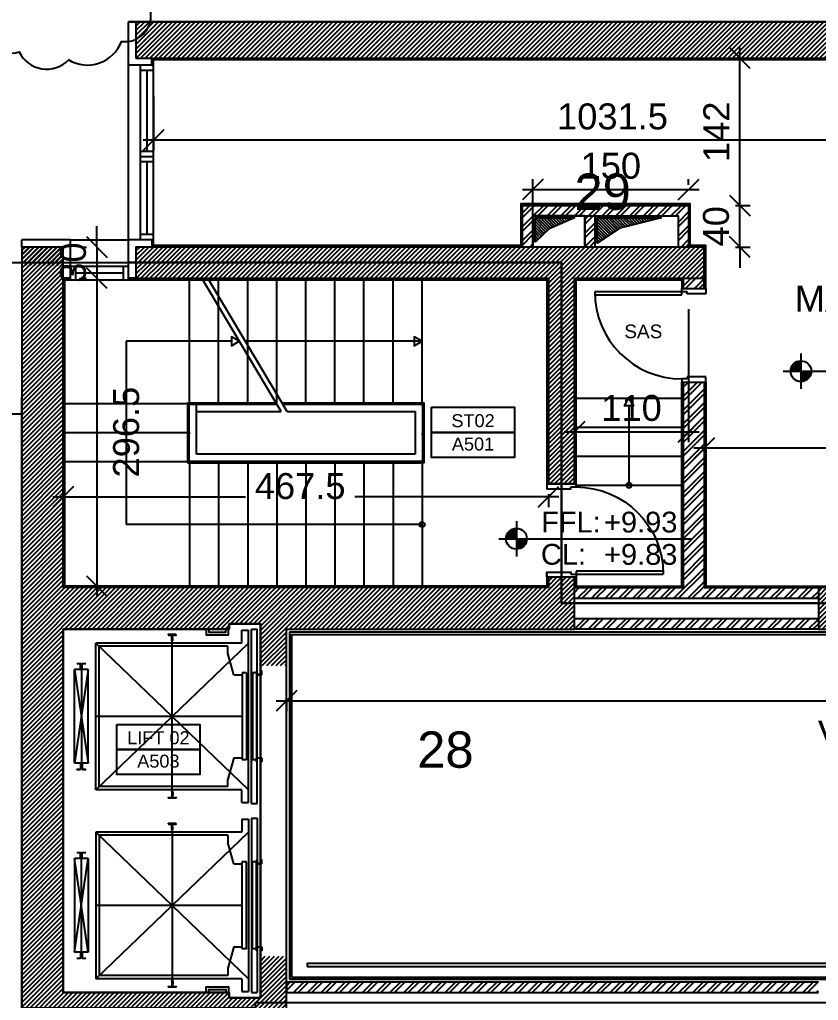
# Model space of a CAD drawing. Header units: inches. Extents: x -0.1 to 45.6, y -3.9 to 61.5.
# Drawn here: x 27.35 to 35.04, y 13.03 to 22.48 of the extents above; entities that cross this region are included whole.
import ezdxf
from ezdxf.enums import TextEntityAlignment as Align

# ---------------------------------------------------------------- set-up
doc = ezdxf.new("R2010")
doc.units = ezdxf.units.IN
doc.header["$MEASUREMENT"] = 0
doc.header["$PDMODE"] = 35
doc.header["$PDSIZE"] = 0.3
doc.linetypes.add('S-1ST$0$HIDDEN2', pattern=[0.1875, 0.125, -0.0625])
doc.layers.get('0').update_dxf_attribs({"linetype": 'CONTINUOUS'})
doc.layers.get('DEFPOINTS').update_dxf_attribs({"linetype": 'CONTINUOUS'})
for name, color, linetype in [('A-ALU', 9, 'CONTINUOUS'), ('A-ANNO-EVTRTAG', 7, 'CONTINUOUS'), ('A-ANNO-IDTAG', 7, 'CONTINUOUS'), ('A-ANNO-LEVL', 3, 'CONTINUOUS'), ('A-ANNO-STR-TAG', 7, 'CONTINUOUS'), ('A-AREAS', 6, 'CONTINUOUS'), ('A-AREAS-TXT', 6, 'CONTINUOUS'), ('A-asc', 15, 'CONTINUOUS'), ('a-dim', 3, 'CONTINUOUS'), ('A-FLOR-HRAL', 15, 'CONTINUOUS'), ('A-FLOR-STRS', 40, 'CONTINUOUS'), ('A-FLOR-STRS-ARO', 1, 'CONTINUOUS'), ('A-HATCH-CONC', 8, 'CONTINUOUS'), ('A-HATCH-WALL', 8, 'CONTINUOUS'), ('A-NOMENCLATURE', 3, 'CONTINUOUS'), ('A-PLASTER', 8, 'CONTINUOUS'), ('A-PORTE', 1, 'CONTINUOUS'), ('A-PROJECTION', 9, 'CONTINUOUS'), ('a-revetement', 1, 'CONTINUOUS'), ('A-sect-marble', 1, 'CONTINUOUS'), ('a-shaft', 251, 'CONTINUOUS'), ('A-WALL', 4, 'CONTINUOUS'), ('S-1ST$0$a-joint', 15, 'S-1ST$0$HIDDEN2'), ('S-1ST$0$A-SHAFT 1ST', 8, 'CONTINUOUS'), ('S-1ST$0$A-STR 1ST', 2, 'CONTINUOUS')]:
    doc.layers.add(name, color=color, linetype=linetype)
doc.styles.add('A100-STEXT', font='ARIAL.TTF', dxfattribs={"height": 0.25})
doc.styles.add('BLOCK', font='ARIAL.TTF', dxfattribs={"width": 0.8, "height": 0.25})
doc.dimstyles.new('A100-DIM', dxfattribs={"dimtxt": 0.25, "dimasz": 0.2, "dimexe": 0.1, "dimexo": 0.3, "dimgap": 0.1, "dimtad": 1, "dimlfac": 100, "dimrnd": 0.5, "dimdsep": 46, "dimtxsty": 'A100-STEXT', "dimblk1": 'OBLIQUE', "dimblk2": 'OBLIQUE', "dimsah": 1, "dimcen": -0.05, "dimdle": 0.1, "dimclrd": 15, "dimclre": 15, "dimclrt": 256, "dimadec": 0, "dimazin": 0, "dimtfac": 0.28, "dimtix": 1, "dimtmove": 2, "dimatfit": 3, "dimldrblk": 'OBLIQUE', "dimfxl": 0, "dimtolj": 1, "dimarcsym": 0})
pattern_1 = [(45, (-9e-11, -0.043868), (-0.022097087, 0.022097087), [])]
pattern_2 = [(315, (-9e-11, -0.043868), (0.014142136, 0.014142136), [])]
pattern_3 = [(45, (-2e-10, -0.04382), (-0.06629126, 0.06629126), []), (45, (0.04419, -0.04382), (-0.06629126, 0.06629126), [])]

# ---------------------------------------------------------------- blocks, each defined once
blk = doc.blocks.new('LVTAG_P')
for p, q in [((0, 0.00213), (0, -0.00213)), ((-0.00213, 0), (0.02113, 0))]:
    blk.add_line(p, q)
at = {"const_width": 0.00125}
for points in [[(0, 0.00062, 0.414214), (-0.00062, 0, 1)], [(0, -0.00062, 0.414214), (0.00062, 0, 1)]]:
    blk.add_lwpolyline(points, format="xyb", dxfattribs=at)
blk.add_circle((0, 0), 0.00125)
at = {"style": 'BLOCK'}
for s, p in [('FFL:', (0.00297, 0.00076)), ('CL:', (0.00294, -0.00312))]:
    blk.add_text(s, height=0.0025, dxfattribs=at).set_placement(p)
for p in [(0.01054, 0.00076), (0.01054, -0.00313)]:
    blk.add_attdef('+00.00', p, '', height=0.0025, dxfattribs=at)
blk = doc.blocks.new('Rail3kg')
for p, q in [((3, 0), (-3, 0)), ((-43.5, -58), (-11, -58)), ((-43.5, -60), (-43.5, -58)), ((-43.5, -60), (-11, -60)), ((-8, -5), (-8, -55)), ((-6, -5), (-6, -55)), ((-3, -2), (3, -2)), ((6, -5), (6, -55)), ((8, -5), (8, -55)), ((11, -58), (43.5, -58)), ((11, -60), (43.5, -60)), ((43.5, -60), (43.5, -58))]:
    blk.add_line(p, q)
for centre, radius, start, end in [((-3, -5), 5, 90, 180), ((3, -5), 5, 0, 90), ((-11, -55), 5, 270, 360), ((-11, -55), 3, 270, 0), ((-3, -5), 3, 90, 180), ((3, -5), 3, 0, 90), ((11, -55), 5, 180, 270), ((11, -55), 3, 180, 270)]:
    blk.add_arc(centre, radius, start, end)
blk = doc.blocks.new('T75-3')
for p, q in [((1, 5), (0, 4)), ((0, -4), (0, 4)), ((1, 5), (30, 5)), ((30, 4.5), (30, 5)), ((31.5, 3), (51.2, 3)), ((56.9, 35.1), (55.2, 6.8)), ((59.4, 37.5), (62, 37.5)), ((62, -37.5), (62, 37.5)), ((0, -4), (1, -5)), ((1, -5), (30, -5)), ((30, -5), (30, -4.5)), ((31.5, -3), (51.2, -3)), ((55.2, -6.8), (56.9, -35.1)), ((59.4, -37.5), (62, -37.5))]:
    blk.add_line(p, q)
for centre, radius, start, end in [((31.5, 4.5), 1.5, 180, 270), ((51.2, 7), 4, 270, 356.68222), ((59.4, 35), 2.5, 90, 176.68222), ((31.5, -4.5), 1.5, 90, 180), ((51.2, -7), 4, 3.31778, 90), ((59.4, -35), 2.5, 183.31778, 270)]:
    blk.add_arc(centre, radius, start, end)
blk = doc.blocks.new('ascenseurs')
at = {"layer": 'A-asc'}
for p, q in [((1.6, 0.03), (1.6, 0.03)), ((1.815, 0), (1.87, 0)), ((1.815, -1.68), (1.815, 0)), ((1.87, -1.68), (1.87, 0)), ((1.72, -0.01), (1.785, -0.01)), ((1.72, -0.134), (1.72, -0.01)), ((1.785, -1.67), (1.785, -0.01)), ((1.72, -0.134), (0.315, -0.134)), ((0.315, -1.546), (1.785, -0.134)), ((0.315, -0.134), (1.785, -1.546)), ((0.315, -1.546), (0.315, -0.134)), ((1.585, -0.165), (0.345, -0.165)), ((0.345, -1.515), (0.345, -0.165)), ((1.05, -1.565), (1.05, -0.115)), ((1.585, -0.235), (1.585, -0.165)), ((1.645, -0.44), (1.585, -0.235)), ((0.24, -0.39), (0.11, -0.39)), ((0.11, -1.29), (0.11, -0.39)), ((0.24, -0.39), (0.11, -1.29)), ((0.11, -0.39), (0.24, -1.29)), ((0.175, -0.39), (0.175, -1.29)), ((0.24, -1.29), (0.24, -0.39)), ((1.645, -0.44), (1.725, -0.44)), ((1.765, -0.42), (1.725, -0.42)), ((1.725, -0.42), (1.725, -1.26)), ((1.765, -0.42), (1.765, -1.26)), ((1.8625, -0.42), (1.8225, -0.42)), ((1.8225, -0.42), (1.8225, -1.26)), ((1.8625, -0.42), (1.8625, -1.26)), ((1.725, -0.84), (0.315, -0.84)), ((0.24, -1.29), (0.11, -1.29)), ((1.645, -1.24), (1.585, -1.445)), ((1.645, -1.24), (1.725, -1.24)), ((1.765, -1.26), (1.725, -1.26)), ((1.8625, -1.26), (1.8225, -1.26)), ((1.585, -1.515), (1.585, -1.445)), ((1.72, -1.546), (0.315, -1.546)), ((1.585, -1.515), (0.345, -1.515)), ((1.72, -1.67), (1.72, -1.546)), ((1.72, -1.67), (1.785, -1.67)), ((1.815, -1.68), (1.87, -1.68)), ((1.72, -1.83), (1.72, -1.954)), ((1.72, -1.83), (1.785, -1.83)), ((1.785, -1.83), (1.785, -3.49)), ((1.815, -1.82), (1.87, -1.82)), ((1.815, -1.82), (1.815, -3.5)), ((1.87, -1.82), (1.87, -3.5)), ((1.72, -1.954), (0.315, -1.954)), ((0.315, -1.954), (1.785, -3.366)), ((0.315, -3.366), (1.785, -1.954)), ((0.315, -1.954), (0.315, -3.366)), ((1.05, -1.935), (1.05, -3.385)), ((1.585, -1.985), (0.345, -1.985)), ((0.345, -1.985), (0.345, -3.335)), ((1.585, -1.985), (1.585, -2.055)), ((1.645, -2.26), (1.585, -2.055)), ((0.24, -2.21), (0.11, -2.21)), ((0.11, -2.21), (0.11, -3.11)), ((0.24, -3.11), (0.11, -2.21)), ((0.11, -3.11), (0.24, -2.21)), ((0.175, -3.11), (0.175, -2.21)), ((0.24, -2.21), (0.24, -3.11)), ((1.645, -2.26), (1.725, -2.26)), ((1.765, -2.24), (1.725, -2.24)), ((1.725, -3.08), (1.725, -2.24)), ((1.765, -3.08), (1.765, -2.24)), ((1.8625, -2.24), (1.8225, -2.24)), ((1.8225, -3.08), (1.8225, -2.24)), ((1.8625, -3.08), (1.8625, -2.24)), ((1.725, -2.66), (0.315, -2.66)), ((0.24, -3.11), (0.11, -3.11)), ((1.645, -3.06), (1.585, -3.265)), ((1.645, -3.06), (1.725, -3.06)), ((1.765, -3.08), (1.725, -3.08)), ((1.8625, -3.08), (1.8225, -3.08)), ((1.585, -3.265), (1.585, -3.335)), ((1.72, -3.366), (0.315, -3.366)), ((1.585, -3.335), (0.345, -3.335)), ((1.72, -3.366), (1.72, -3.49)), ((1.72, -3.49), (1.785, -3.49)), ((1.815, -3.5), (1.87, -3.5))]:
    blk.add_line(p, q, dxfattribs=at)
for points in [[(1.3779, 0), (1.3778, -0.0549), (1.5918, -0.0549), (1.5919, 0)], [(1.4024, 0), (1.4023, -0.0304), (1.5673, -0.0304), (1.5674, 0)], [(1.3779, -3.5), (1.3778, -3.4451), (1.5918, -3.4451), (1.5919, -3.5)], [(1.4024, -3.5), (1.4023, -3.4696), (1.5673, -3.4696), (1.5674, -3.5)]]:
    blk.add_lwpolyline(points, dxfattribs=at)
for points in [[(1.8625, -0.434, 0.414214), (1.8685, -0.44), (1.9065, -0.44, 0.414214), (1.9125, -0.434), (1.9125, -0.405), (1.9095, -0.405), (1.9095, -0.434, -0.414214), (1.9065, -0.437), (1.8685, -0.437, -0.414214), (1.8655, -0.434), (1.8655, -0.405), (1.8625, -0.405)], [(1.8655, -1.246), (1.8655, -1.275), (1.8625, -1.275), (1.8625, -1.246, -0.414214), (1.8685, -1.24), (1.9065, -1.24, -0.414214), (1.9125, -1.246), (1.9125, -1.275), (1.9095, -1.275), (1.9095, -1.246, 0.414214), (1.9065, -1.243), (1.8685, -1.243, 0.414214)], [(1.8655, -2.254), (1.8655, -2.225), (1.8625, -2.225), (1.8625, -2.254, 0.414214), (1.8685, -2.26), (1.9065, -2.26, 0.414214), (1.9125, -2.254), (1.9125, -2.225), (1.9095, -2.225), (1.9095, -2.254, -0.414214), (1.9065, -2.257), (1.8685, -2.257, -0.414214)], [(1.8625, -3.066, -0.414214), (1.8685, -3.06), (1.9065, -3.06, -0.414214), (1.9125, -3.066), (1.9125, -3.095), (1.9095, -3.095), (1.9095, -3.066, 0.414214), (1.9065, -3.063), (1.8685, -3.063, 0.414214), (1.8655, -3.066), (1.8655, -3.095), (1.8625, -3.095)]]:
    blk.add_lwpolyline(points, format="xyb", close=True, dxfattribs=at)
at = {"layer": 'A-asc', "yscale": 0.0009999999999994458, "zscale": 0.001}
for name, p, xscale, rotation in [('T75-3', (1.05, -0.115), 0.0009999999999994458, 90), ('Rail3kg', (0.175, -0.39), -0.0009999999999976694, 180), ('T75-3', (1.05, -1.565), -0.0009999999999994458, 90), ('T75-3', (1.05, -1.935), 0.0009999999999994458, 90), ('Rail3kg', (0.175, -2.21), -0.0009999999999976694, 180), ('T75-3', (1.05, -3.385), -0.0009999999999994458, 90)]:
    blk.add_blockref(name, p, dxfattribs=dict(at, xscale=xscale, rotation=rotation))
at = {"layer": 'A-asc', "xscale": 0.0009999999999976694, "yscale": 0.0009999999999994458, "zscale": 0.001}
for p in [(0.175, -1.29), (0.175, -3.11)]:
    blk.add_blockref('Rail3kg', p, dxfattribs=at)
blk = doc.blocks.new('P90E23D')
at = {"layer": 'A-PORTE'}
for p, q in [((-0.23, -0.03), (-0.23, 0)), ((-0.23, 0), (0, 0)), ((0, 0), (0, -0.05)), ((-0.23, -0.03), (-1.07, -0.03)), ((-1.07, -0.06), (-0.23, -0.06)), ((-0.23, -0.06), (-0.23, -0.02)), ((-0.18, -0.03), (-0.23, -0.03)), ((-0.18, -0.05), (-0.18, -0.03)), ((0, -0.05), (-0.18, -0.05)), ((0, -0.85), (-0.18, -0.85)), ((-0.18, -0.85), (-0.18, -0.87)), ((0, -0.9), (0, -0.85)), ((-0.23, -0.87), (-0.23, -0.9)), ((-0.18, -0.87), (-0.23, -0.87)), ((-0.23, -0.9), (0, -0.9))]:
    blk.add_line(p, q, dxfattribs=at)
blk.add_arc((-0.23, -0.03), 0.84, 180, 270, dxfattribs=at)
blk = doc.blocks.new('EVTRTAG')
at = {"color": 7}
for points in [[(-0.008, 0.00482), (0.008, 0.00482), (0.008, 0), (-0.008, 0)], [(-0.008, 0), (0.008, 0), (0.008, -0.00482), (-0.008, -0.00482)]]:
    blk.add_lwpolyline(points, close=True, dxfattribs=at)
at = {"color": 7, "style": 'BLOCK'}
blk.add_attdef('EVTR', text='', height=0.0025, dxfattribs=at).set_placement((0, 0.00225), align=Align.MIDDLE)
blk.add_attdef('DWG', text='', height=0.0025, rotation=360, dxfattribs=at).set_placement((0, -0.00225), align=Align.MIDDLE)
blk = doc.blocks.new('ST_TAG')
at = {"color": 7}
for points in [[(-0.008, 0.00482), (0.008, 0.00482), (0.008, 0), (-0.008, 0)], [(-0.008, 0), (0.008, 0), (0.008, -0.00482), (-0.008, -0.00482)]]:
    blk.add_lwpolyline(points, close=True, dxfattribs=at)
at = {"color": 7, "style": 'BLOCK'}
blk.add_attdef('ST', text='', height=0.0025, dxfattribs=at).set_placement((0, 0.00225), align=Align.MIDDLE)
blk.add_attdef('DWG', text='', height=0.0025, rotation=360, dxfattribs=at).set_placement((0, -0.00225), align=Align.MIDDLE)
blk = doc.blocks.new('P090E28D')
at = {"layer": 'A-PORTE'}
for p, q in [((-0.98, 0.06), (-0.14, 0.06)), ((-0.14, 0.03), (-0.98, 0.03)), ((-0.14, 0.06), (-0.14, 0.03))]:
    blk.add_line(p, q, dxfattribs=at)
for points in [[(-0.09, 0.87), (-0.14, 0.87), (-0.14, 0.9), (0.14, 0.9), (0.14, 0.85), (-0.09, 0.85)], [(-0.09, 0.03), (-0.14, 0.03), (-0.14, 0), (0.14, 0), (0.14, 0.05), (-0.09, 0.05)]]:
    blk.add_lwpolyline(points, close=True, dxfattribs=at)
blk.add_arc((-0.14, 0.03), 0.84, 90, 180, dxfattribs=at)
blk = doc.blocks.new('_OBLIQUE')
at = {"color": 0, "linetype": 'ByBlock'}
blk.add_line((-0.5, -0.5), (0.5, 0.5), dxfattribs=at)
blk = doc.blocks.new('*D115')
at = {"layer": 'a-dim', "color": 15, "lineweight": -2}
for p, q in [((32.6934, 19.6861), (32.6934, 18.4074)), ((33.7934, 19.6861), (33.7934, 18.4074)), ((32.5934, 18.5074), (33.8934, 18.5074))]:
    blk.add_line(p, q, dxfattribs=at)
at = {"layer": 'DEFPOINTS', "color": 0}
for p in [(32.6934, 19.9861), (33.7934, 19.9861), (33.7934, 18.5074)]:
    blk.add_point(p, dxfattribs=at)
at = {"layer": 'a-dim', "color": 15, "lineweight": -2, "xscale": 0.2, "yscale": 0.2, "zscale": 0.2, "rotation": 180}
blk.add_blockref('_OBLIQUE', (32.6934, 18.5074), dxfattribs=at)
at = {"layer": 'a-dim', "color": 15, "lineweight": -2, "xscale": 0.2, "yscale": 0.2, "zscale": 0.2}
blk.add_blockref('_OBLIQUE', (33.7934, 18.5074), dxfattribs=at)
at = {"layer": 'a-dim', "insert": (33.2434, 18.735), "char_height": 0.25, "attachment_point": 5, "style": 'A100-STEXT'}
blk.add_mtext('\\A1;110', dxfattribs=at)
blk = doc.blocks.new('*D116')
at = {"layer": 'a-dim', "color": 15, "lineweight": -2}
for p, q in [((34.2858, 20.6861), (34.2858, 20.8861)), ((34.2434, 20.6861), (34.3858, 20.6861)), ((34.2858, 20.2861), (34.2858, 20.6861)), ((34.2434, 20.2861), (34.3858, 20.2861)), ((34.2858, 20.2861), (34.2858, 20.0861))]:
    blk.add_line(p, q, dxfattribs=at)
at = {"layer": 'DEFPOINTS', "color": 0}
for p in [(33.9434, 20.6861), (34.2858, 20.6861), (33.9434, 20.2861)]:
    blk.add_point(p, dxfattribs=at)
at = {"layer": 'a-dim', "color": 15, "lineweight": -2, "xscale": 0.2, "yscale": 0.2, "zscale": 0.2}
for p, rotation in [((34.2858, 20.6861), 270), ((34.2858, 20.2861), 90)]:
    blk.add_blockref('_OBLIQUE', p, dxfattribs=dict(at, rotation=rotation))
at = {"layer": 'a-dim', "insert": (34.0582, 20.4861), "char_height": 0.25, "attachment_point": 5, "rotation": 90, "style": 'A100-STEXT'}
blk.add_mtext('\\A1;40', dxfattribs=at)
blk = doc.blocks.new('*D117')
at = {"layer": 'a-dim', "color": 15, "lineweight": -2}
for p, q in [((34.2858, 20.5861), (34.2858, 22.2061)), ((34.2434, 22.1061), (34.3858, 22.1061)), ((34.2434, 20.6861), (34.3858, 20.6861))]:
    blk.add_line(p, q, dxfattribs=at)
at = {"layer": 'DEFPOINTS', "color": 0}
for p in [(33.9434, 22.1061), (34.2858, 22.1061), (33.9434, 20.6861)]:
    blk.add_point(p, dxfattribs=at)
at = {"layer": 'a-dim', "color": 15, "lineweight": -2, "xscale": 0.2, "yscale": 0.2, "zscale": 0.2}
for p, rotation in [((34.2858, 22.1061), 90), ((34.2858, 20.6861), 270)]:
    blk.add_blockref('_OBLIQUE', p, dxfattribs=dict(at, rotation=rotation))
at = {"layer": 'a-dim', "insert": (34.0603, 21.3961), "char_height": 0.25, "attachment_point": 5, "rotation": 90, "style": 'A100-STEXT'}
blk.add_mtext('\\A1;142', dxfattribs=at)
blk = doc.blocks.new('*D118')
at = {"layer": 'a-dim', "color": 15, "lineweight": -2}
for p, q in [((32.2934, 20.5861), (32.2934, 20.9398)), ((33.7934, 20.8861), (33.7934, 20.9398)), ((32.1934, 20.8398), (33.8934, 20.8398))]:
    blk.add_line(p, q, dxfattribs=at)
at = {"layer": 'DEFPOINTS', "color": 0}
for p in [(33.7934, 20.8398), (33.7934, 20.5861), (32.2934, 20.2861)]:
    blk.add_point(p, dxfattribs=at)
at = {"layer": 'a-dim', "color": 15, "lineweight": -2, "xscale": 0.2, "yscale": 0.2, "zscale": 0.2, "rotation": 180}
blk.add_blockref('_OBLIQUE', (32.2934, 20.8398), dxfattribs=at)
at = {"layer": 'a-dim', "color": 15, "lineweight": -2, "xscale": 0.2, "yscale": 0.2, "zscale": 0.2}
blk.add_blockref('_OBLIQUE', (33.7934, 20.8398), dxfattribs=at)
at = {"layer": 'a-dim', "insert": (33.0434, 21.0675), "char_height": 0.25, "attachment_point": 5, "style": 'A100-STEXT'}
blk.add_mtext('\\A1;150', dxfattribs=at)
blk = doc.blocks.new('*D119')
at = {"layer": 'a-dim', "color": 15, "lineweight": -2}
for p, q in [((28.6384, 21.7361), (28.6384, 21.2146)), ((38.9534, 21.484), (38.9534, 21.4146)), ((39.0534, 21.3146), (28.5384, 21.3146))]:
    blk.add_line(p, q, dxfattribs=at)
at = {"layer": 'DEFPOINTS', "color": 0}
for p in [(28.6384, 22.0361), (28.6384, 21.3146), (38.9534, 21.184)]:
    blk.add_point(p, dxfattribs=at)
at = {"layer": 'a-dim', "color": 15, "lineweight": -2, "xscale": 0.2, "yscale": 0.2, "zscale": 0.2, "rotation": 180}
blk.add_blockref('_OBLIQUE', (28.6384, 21.3146), dxfattribs=at)
at = {"layer": 'a-dim', "color": 15, "lineweight": -2, "xscale": 0.2, "yscale": 0.2, "zscale": 0.2}
blk.add_blockref('_OBLIQUE', (38.9534, 21.3146), dxfattribs=at)
at = {"layer": 'a-dim', "insert": (33.0599, 21.5423), "char_height": 0.25, "attachment_point": 5, "style": 'A100-STEXT'}
blk.add_mtext('\\A1;1031.5', dxfattribs=at)
blk = doc.blocks.new('*D151')
at = {"layer": 'a-dim', "color": 15, "lineweight": -2}
for p, q in [((41.5384, 16.0031), (41.5384, 15.8166)), ((29.8184, 15.9166), (41.6384, 15.9166)), ((29.9184, 15.9031), (29.9184, 15.8166))]:
    blk.add_line(p, q, dxfattribs=at)
at = {"layer": 'DEFPOINTS', "color": 0}
for p in [(41.5384, 16.3031), (29.9184, 16.2031), (41.5384, 15.9166)]:
    blk.add_point(p, dxfattribs=at)
at = {"layer": 'a-dim', "color": 15, "lineweight": -2, "xscale": 0.2, "yscale": 0.2, "zscale": 0.2, "rotation": 180}
blk.add_blockref('_OBLIQUE', (29.9184, 15.9166), dxfattribs=at)
at = {"layer": 'a-dim', "color": 15, "lineweight": -2, "xscale": 0.2, "yscale": 0.2, "zscale": 0.2}
blk.add_blockref('_OBLIQUE', (41.5384, 15.9166), dxfattribs=at)
at = {"layer": 'a-dim', "insert": (35.7284, 16.1443), "char_height": 0.25, "attachment_point": 5, "style": 'A100-STEXT'}
blk.add_mtext('\\A1;1162', dxfattribs=at)
blk = doc.blocks.new('*D231')
at = {"layer": 'a-dim', "color": 15, "lineweight": -2}
for p, q in [((27.6684, 17.8813), (29.5233, 17.8813)), ((27.7684, 17.9063), (27.7684, 17.7813)), ((32.5434, 17.8813), (30.5789, 17.8813)), ((32.4434, 17.9063), (32.4434, 17.7813))]:
    blk.add_line(p, q, dxfattribs=at)
at = {"layer": 'DEFPOINTS', "color": 0}
for p in [(27.7684, 18.2063), (32.4434, 18.2063), (27.7684, 17.8813)]:
    blk.add_point(p, dxfattribs=at)
at = {"layer": 'a-dim', "color": 15, "lineweight": -2, "xscale": 0.2, "yscale": 0.2, "zscale": 0.2, "rotation": 180}
blk.add_blockref('_OBLIQUE', (27.7684, 17.8813), dxfattribs=at)
at = {"layer": 'a-dim', "color": 15, "lineweight": -2, "xscale": 0.2, "yscale": 0.2, "zscale": 0.2}
blk.add_blockref('_OBLIQUE', (32.4434, 17.8813), dxfattribs=at)
at = {"layer": 'a-dim', "insert": (30.0511, 17.9824), "char_height": 0.25, "attachment_point": 5, "style": 'A100-STEXT'}
blk.add_mtext('\\A1;467.5', dxfattribs=at)
blk = doc.blocks.new('*D232')
at = {"layer": 'a-dim', "color": 15, "lineweight": -2}
for p, q in [((28.0914, 20.0863), (28.0914, 16.9211)), ((27.9525, 19.9863), (27.9914, 19.9863)), ((27.9525, 17.0211), (27.9914, 17.0211))]:
    blk.add_line(p, q, dxfattribs=at)
at = {"layer": 'DEFPOINTS', "color": 0}
for p in [(28.2525, 19.9863), (28.0914, 17.0211), (28.2525, 17.0211)]:
    blk.add_point(p, dxfattribs=at)
at = {"layer": 'a-dim', "color": 15, "lineweight": -2, "xscale": 0.2, "yscale": 0.2, "zscale": 0.2}
for p, rotation in [((28.0914, 19.9863), 90), ((28.0914, 17.0211), 270)]:
    blk.add_blockref('_OBLIQUE', p, dxfattribs=dict(at, rotation=rotation))
at = {"layer": 'a-dim', "insert": (28.3759, 18.5037), "char_height": 0.25, "attachment_point": 5, "rotation": 90, "style": 'A100-STEXT'}
blk.add_mtext('\\A1;296.5', dxfattribs=at)
blk = doc.blocks.new('*D233')
at = {"layer": 'a-dim', "color": 15, "lineweight": -2}
for p, q in [((28.0914, 20.2863), (28.0914, 20.4863)), ((27.9525, 20.2863), (27.9914, 20.2863)), ((28.0914, 20.2863), (28.0914, 19.9863)), ((27.9525, 19.9863), (27.9914, 19.9863)), ((28.0914, 19.9863), (28.0914, 19.7863))]:
    blk.add_line(p, q, dxfattribs=at)
at = {"layer": 'DEFPOINTS', "color": 0}
for p in [(28.2525, 20.2863), (28.0914, 19.9863), (28.2525, 19.9863)]:
    blk.add_point(p, dxfattribs=at)
at = {"layer": 'a-dim', "color": 15, "lineweight": -2, "xscale": 0.2, "yscale": 0.2, "zscale": 0.2}
for p, rotation in [((28.0914, 20.2863), 270), ((28.0914, 19.9863), 90)]:
    blk.add_blockref('_OBLIQUE', p, dxfattribs=dict(at, rotation=rotation))
at = {"layer": 'a-dim', "insert": (27.8636, 20.1363), "char_height": 0.25, "attachment_point": 5, "rotation": 90, "style": 'A100-STEXT'}
blk.add_mtext('\\A1;30', dxfattribs=at)
blk = doc.blocks.new('A$C075360DF')
at = {"layer": 'A-sect-marble'}
for p, q in [((41.5234, 16.62), (29.9484, 16.62)), ((29.9484, 16.62), (29.9484, 13.28)), ((29.9684, 16.6), (41.5234, 16.6)), ((29.9684, 16.6), (29.9684, 13.3))]:
    blk.add_line(p, q, dxfattribs=at)
for points in [[(29.9484, 13.28), (41.5084, 13.28), (41.5084, 14.23), (41.5384, 14.23)], [(29.9684, 13.3), (29.9684, 13.3), (29.9684, 13.3), (41.4884, 13.3), (41.4884, 14.25), (41.5384, 14.25)]]:
    blk.add_lwpolyline(points, dxfattribs=at)
blk.add_lwpolyline([(30.1184, 13.4), (41.3384, 13.4), (41.3384, 13.43), (30.1184, 13.43)], close=True, dxfattribs=at)
blk = doc.blocks.new('A$C49374AD8')
at = {"layer": 'A-ALU'}
for p, q in [((28.5084, 22.08), (28.5084, 20.4)), ((28.6384, 22.08), (28.5084, 22.08)), ((28.6384, 22.03), (28.5084, 22.03)), ((28.5734, 22.03), (28.5734, 21.25)), ((28.6384, 20.765), (28.6384, 22.08)), ((28.6384, 21.25), (28.5084, 21.25)), ((28.6384, 21.2), (28.5084, 21.2)), ((28.6384, 21.2), (28.5084, 21.2)), ((28.6384, 21.15), (28.5084, 21.15)), ((28.5734, 21.15), (28.5734, 20.45)), ((28.6384, 20.4), (28.6384, 20.765)), ((28.6384, 20.45), (28.5084, 20.45)), ((28.6384, 20.4), (28.5084, 20.4)), ((27.8384, 20.145), (28.3984, 20.145)), ((27.8384, 20.015), (27.8384, 20.145)), ((27.8884, 20.015), (27.8884, 20.145)), ((28.3484, 20.015), (28.3484, 20.145)), ((28.3984, 20.015), (28.3984, 20.145)), ((27.8884, 20.08), (28.3484, 20.08)), ((27.8384, 20.015), (28.3984, 20.015))]:
    blk.add_line(p, q, dxfattribs=at)
blk = doc.blocks.new('*D246')
at = {"layer": 'a-dim', "color": 15, "lineweight": -2}
for p, q in [((38.9534, 18.5172), (38.9534, 18.4478)), ((39.0534, 18.3478), (33.8434, 18.3478)), ((33.9434, 18.3311), (33.9434, 18.2478))]:
    blk.add_line(p, q, dxfattribs=at)
at = {"layer": 'DEFPOINTS', "color": 0}
for p in [(33.9434, 18.6311), (33.9434, 18.3478), (38.9534, 18.2172)]:
    blk.add_point(p, dxfattribs=at)
at = {"layer": 'a-dim', "color": 15, "lineweight": -2, "xscale": 0.2, "yscale": 0.2, "zscale": 0.2, "rotation": 180}
blk.add_blockref('_OBLIQUE', (33.9434, 18.3478), dxfattribs=at)
at = {"layer": 'a-dim', "color": 15, "lineweight": -2, "xscale": 0.2, "yscale": 0.2, "zscale": 0.2}
blk.add_blockref('_OBLIQUE', (38.9534, 18.3478), dxfattribs=at)
at = {"layer": 'a-dim', "insert": (36.4484, 18.5755), "char_height": 0.25, "attachment_point": 5, "style": 'A100-STEXT'}
blk.add_mtext('\\A1;501', dxfattribs=at)

msp = doc.modelspace()

# ---------------------------------------------------------------- hatches: boundary and pattern name
at = {"layer": 'A-HATCH-CONC'}
h = msp.add_hatch(dxfattribs=at)
h.set_pattern_fill('ANSI31', color=256, scale=0.25, style=0)
h.set_pattern_definition(pattern_1)
h.paths.add_polyline_path([(41.83837, 22.45613), (28.46837, 22.45613), (28.46837, 22.10613), (41.83837, 22.10613)])
h = msp.add_hatch(dxfattribs=at)
h.set_pattern_fill('ANSI31', color=256, scale=0.25, style=0)
h.set_pattern_definition(pattern_1)
h.paths.add_polyline_path([(27.76837, 20.28613), (27.43837, 20.28613), (27.36837, 20.28613), (27.36837, 20.11271), (27.76837, 20.11271)])
h = msp.add_hatch(dxfattribs=at)
h.set_pattern_fill('ANSI31', color=256, scale=0.25, style=0)
h.set_pattern_definition([(45, (1.978368, 18.556132), (-0.022097087, 0.022097087), [])])
h.paths.add_polyline_path([(32.69337, 17.10613), (32.44337, 17.10613), (32.44337, 17.00613), (27.76837, 17.00613), (27.76837, 20.28613), (27.43837, 20.28613), (27.36837, 20.28613), (27.36837, 10.39113), (27.76837, 10.39113), (27.76837, 12.80613), (29.91837, 12.80613), (29.91837, 13.45613), (29.66837, 13.45613), (29.66837, 13.05613), (29.36837, 13.05613), (29.36837, 13.10613), (27.76837, 13.10613), (27.76837, 16.60613), (29.36837, 16.60613), (29.36837, 16.65613), (29.66837, 16.65613), (29.66837, 16.25613), (29.91837, 16.25613), (29.91837, 16.60613), (32.69337, 16.60613)])
h = msp.add_hatch(dxfattribs=at)
h.set_pattern_fill('ANSI31', color=256, scale=0.25, style=0)
h.set_pattern_definition(pattern_1)
h.paths.add_polyline_path([(33.94337, 20.28613), (28.46837, 20.28613), (28.46837, 20.11271), (33.94337, 20.11271)])
h = msp.add_hatch(dxfattribs=at)
h.set_pattern_fill('ANSI31', color=256, scale=0.25, style=0)
h.set_pattern_definition(pattern_1)
h.paths.add_polyline_path([(32.69337, 19.98613), (33.94337, 19.98613), (33.94337, 20.11271), (28.46837, 20.11271), (28.46837, 19.98613), (32.44337, 19.98613), (32.44337, 18.00613), (32.69337, 18.00613)])
h = msp.add_hatch(dxfattribs=at)
h.set_pattern_fill('ANSI31', color=256, scale=0.25, style=0)
h.set_pattern_definition(pattern_1)
h.paths.add_polyline_path([(35.94337, 17.00613), (35.04337, 17.00613), (35.04337, 16.60613), (35.94337, 16.60613)])
at = {"layer": 'A-HATCH-WALL'}
h = msp.add_hatch(dxfattribs=at)
h.set_pattern_fill('ANSI32', color=256, scale=0.25, style=0)
h.set_pattern_definition(pattern_3)
h.paths.add_polyline_path([(33.79337, 20.68618), (32.19337, 20.68618), (32.19337, 20.28618), (32.29337, 20.28618), (32.29337, 20.58618), (32.79337, 20.58618), (32.79337, 20.28618), (32.89337, 20.28618), (32.89337, 20.58618), (33.69337, 20.58618), (33.69337, 20.28618), (33.79337, 20.28618)])
h = msp.add_hatch(dxfattribs=at)
h.set_pattern_fill('ANSI32', color=256, scale=0.25, style=0)
h.set_pattern_definition(pattern_3)
h.paths.add_polyline_path([(33.94337, 19.88618), (33.94337, 19.98618), (33.74337, 19.98618), (33.74337, 19.88618)])
h = msp.add_hatch(dxfattribs=at)
h.set_pattern_fill('ANSI32', color=256, scale=0.25, style=0)
h.set_pattern_definition(pattern_3)
h.paths.add_polyline_path([(35.04337, 16.90618), (35.04337, 17.00618), (33.94337, 17.00618), (33.94337, 18.55618), (33.74337, 18.55618), (33.74337, 17.00618), (32.69337, 17.00618), (32.69337, 16.90618)])
h.paths.add_polyline_path([(33.94337, 18.98618), (33.74337, 18.98618), (33.74337, 18.55618), (33.94337, 18.55618)])
h = msp.add_hatch(dxfattribs=at)
h.set_pattern_fill('ANSI32', color=256, scale=0.25, style=0)
h.set_pattern_definition(pattern_3)
h.paths.add_polyline_path([(35.04337, 16.70618), (32.69337, 16.70618), (32.69337, 16.60618), (35.04337, 16.60618)])
h = msp.add_hatch(dxfattribs=at)
h.set_pattern_fill('ANSI32', color=256, scale=0.25, style=0)
h.set_pattern_definition(pattern_3)
h.paths.add_polyline_path([(29.91837, 13.10618), (35.04337, 13.10618), (35.04337, 13.20618), (29.91837, 13.20618)])
at = {"layer": 'a-shaft'}
h = msp.add_hatch(dxfattribs=at)
h.set_pattern_fill('_USER', color=256, scale=0.02, angle=315, style=0, pattern_type=0)
h.set_pattern_definition(pattern_2)
h.paths.add_polyline_path([(32.69534, 20.56613), (32.31337, 20.56613), (32.31337, 20.33246), (32.45094, 20.46208)])
h = msp.add_hatch(dxfattribs=at)
h.set_pattern_fill('_USER', color=256, scale=0.02, angle=315, style=0, pattern_type=0)
h.set_pattern_definition(pattern_2)
h.paths.add_polyline_path([(33.52885, 20.56613), (32.91337, 20.56613), (32.91337, 20.32343), (33.13076, 20.46789)])

# ---------------------------------------------------------------- linework, layer by layer
at = {"layer": 'A-AREAS'}
for points in [[(28.39837, 22.45613), (41.90837, 22.45613), (41.90837, 22.08613), (39.31837, 22.08613), (39.31837, 18.62613), (41.90837, 18.62613), (41.90837, 16.95613), (41.85837, 16.95613), (41.85837, 16.85613), (32.56837, 16.85613), (32.56837, 20.13613), (32.56837, 20.13613), (32.56837, 20.13613), (28.39837, 20.13613)], [(32.29337, 20.58613), (33.69337, 20.58613), (33.69337, 20.28613), (32.29337, 20.28613)], [(26.85837, 20.13613), (32.56837, 20.13613), (32.56837, 20.13613), (32.56837, 20.13613), (32.56837, 16.85613), (41.85837, 16.85613), (41.85837, 14.10613), (41.85837, 13.85613), (41.90837, 13.85613), (41.90837, 13.00613), (32.59337, 13.00613), (32.59337, 13.00613), (29.61837, 13.00613), (29.61837, 12.95613), (27.36837, 12.95613), (27.36837, 18.67613), (26.85837, 18.67613)]]:
    msp.add_lwpolyline(points, close=True, dxfattribs=at)
at = {"layer": 'A-AREAS-TXT', "color": 30}
msp.add_lwpolyline([(28.76143, 23.1038, 0.5205671), (28.64676, 23.57342, 0.5205671), (28.32854, 23.93733, 0.5205671), (27.87842, 24.11361, 0.5205671), (27.3977, 24.0626, 0.5205671), (26.9946, 23.79576, 0.5205671), (26.75986, 23.37317, 0.6161097), (26.7463, 22.96495, 0.4559818), (26.95699, 22.45486, 0.5205671), (27.3445, 22.16585, 0.5205671), (27.8216, 22.08796, 0.4668284), (28.33011, 22.26685, 0.5809893), (28.5944, 22.61001, 0.5380033)], format="xyb", close=True, dxfattribs=at)
at = {"layer": 'A-FLOR-HRAL'}
for p, q in [((29.86847, 18.70128), (29.10263, 19.9863)), ((29.92605, 18.70128), (29.16022, 19.9863)), ((29.05337, 18.29128), (29.05337, 18.77128)), ((29.05337, 18.70128), (29.86847, 18.70128)), ((29.92605, 18.70128), (31.15837, 18.70128)), ((31.15837, 18.70128), (31.15837, 18.29128)), ((31.15837, 18.29128), (29.05337, 18.29128)), ((28.96837, 18.20628), (31.20837, 18.20628))]:
    msp.add_line(p, q, dxfattribs=at)
for points in [[(30.01539, 18.78628), (31.24337, 18.78628), (31.24337, 18.20628), (28.96837, 18.20628), (28.96837, 18.78628), (29.81781, 18.78628)], [(29.87539, 18.78628), (31.24337, 18.78628), (31.24337, 18.20628), (28.96837, 18.20628), (28.96837, 18.78628), (29.81781, 18.78628)], [(29.88433, 18.77128), (31.22837, 18.77128), (31.22837, 18.22128), (28.98337, 18.22128), (28.98337, 18.77128), (29.82675, 18.77128)], [(29.87539, 18.78628), (29.95781, 18.78628)]]:
    msp.add_lwpolyline(points, dxfattribs=at)
for points in [[(29.67587, 18.77128), (29.67587, 18.78628), (29.69587, 18.78628), (29.69587, 18.77128)], [(30.51587, 18.77128), (30.51587, 18.78628), (30.53587, 18.78628), (30.53587, 18.77128)], [(28.96837, 18.50628), (28.98337, 18.50628), (28.98337, 18.48628), (28.96837, 18.48628)], [(31.22837, 18.49628), (31.24337, 18.49628), (31.24337, 18.47628), (31.22837, 18.47628)], [(29.67587, 18.20628), (29.67587, 18.22128), (29.69587, 18.22128), (29.69587, 18.20628)], [(30.51587, 18.20628), (30.51587, 18.22128), (30.53587, 18.22128), (30.53587, 18.20628)]]:
    msp.add_lwpolyline(points, close=True, dxfattribs=at)
at = {"layer": 'A-FLOR-STRS'}
for p, q in [((28.98587, 18.78628), (28.98587, 19.97128)), ((29.26587, 18.78628), (29.26587, 19.97128)), ((29.54587, 18.78628), (29.54587, 19.97128)), ((29.82587, 18.78628), (29.82587, 19.97128)), ((30.10587, 18.78628), (30.10587, 19.97128)), ((30.38587, 18.78628), (30.38587, 19.97128)), ((30.66587, 18.78628), (30.66587, 19.97128)), ((30.94587, 18.78628), (30.94587, 19.97128)), ((31.22587, 18.78628), (31.22587, 19.97128)), ((32.70837, 18.83128), (33.72837, 18.83128)), ((28.96837, 18.77628), (27.78337, 18.77628)), ((32.70837, 18.55128), (33.72837, 18.55128)), ((28.96837, 18.49628), (27.78337, 18.49628)), ((32.70837, 18.27128), (33.72837, 18.27128)), ((28.96837, 18.21628), (27.78337, 18.21628)), ((28.98587, 18.20628), (28.98587, 17.02128)), ((29.26587, 18.20628), (29.26587, 17.02128)), ((29.54587, 18.20628), (29.54587, 17.02128)), ((29.82587, 18.20628), (29.82587, 17.02128)), ((30.10587, 18.20628), (30.10587, 17.02128)), ((30.38587, 18.20628), (30.38587, 17.02128)), ((30.66587, 18.20628), (30.66587, 17.02128)), ((30.94587, 18.20628), (30.94587, 17.02128)), ((31.22587, 18.20628), (31.22587, 17.02128)), ((32.70837, 17.99128), (33.72837, 17.99128))]:
    msp.add_line(p, q, dxfattribs=at)
at = {"layer": 'A-FLOR-STRS-ARO'}
for p, q in [((28.37587, 19.37878), (28.37587, 17.61378)), ((29.3897, 19.37878), (28.37587, 19.37878)), ((31.22587, 19.37878), (29.52228, 19.37878)), ((33.21837, 18.75628), (33.21837, 17.99128)), ((31.22587, 17.61378), (28.37587, 17.61378))]:
    msp.add_line(p, q, dxfattribs=at)
for points in [[(29.4647, 19.37878), (29.3897, 19.42208), (29.3897, 19.33548)], [(31.22587, 19.37878), (31.15087, 19.42208), (31.15087, 19.33548)], [(33.21837, 18.83128), (33.26167, 18.75628), (33.17507, 18.75628)]]:
    msp.add_lwpolyline(points, close=True, dxfattribs=at)
for centre in [(33.21837, 17.99128), (31.22587, 17.61378)]:
    msp.add_circle(centre, 0.025, dxfattribs=at)
at = {"layer": 'A-PLASTER'}
for p, q in [((27.83837, 19.97113), (27.83837, 19.98613)), ((28.39837, 19.97113), (28.39837, 19.98613))]:
    msp.add_line(p, q, dxfattribs=at)
for points in [[(28.62337, 22.03613), (28.63837, 22.03613), (28.63837, 22.09113), (38.95337, 22.09113), (38.95337, 22.03613)], [(33.95837, 19.88613), (33.95837, 20.30113), (33.80837, 20.30113), (33.80837, 20.70113), (32.17837, 20.70113), (32.17837, 20.30113), (28.63837, 20.30113), (28.63837, 20.35613), (28.62337, 20.35613)], [(32.42837, 17.13613), (32.42837, 17.02113), (27.78337, 17.02113), (27.78337, 19.97113), (27.83837, 19.97113)], [(28.39837, 19.97113), (32.42837, 19.97113), (32.42837, 17.97613)], [(32.70837, 18.00613), (32.70837, 19.97113), (33.72837, 19.97113), (33.72837, 19.88613)], [(32.70837, 17.10613), (32.70837, 17.02113), (33.72837, 17.02113), (33.72837, 18.98613)], [(33.95837, 18.98613), (33.95837, 17.02113), (41.52337, 17.02113), (41.52337, 18.24113), (38.95337, 18.24113), (38.95337, 18.62613), (38.96837, 18.62613)]]:
    msp.add_lwpolyline(points, dxfattribs=at)
at = {"layer": 'A-PROJECTION', "ltscale": 4}
for p, q in [((28.39837, 20.35613), (28.39837, 22.03613)), ((27.83837, 20.35613), (28.39837, 20.35613))]:
    msp.add_line(p, q, dxfattribs=at)
at = {"layer": 'a-revetement'}
for p, q in [((28.39837, 22.03613), (28.39837, 22.45613)), ((28.46837, 22.45613), (28.39837, 22.45613)), ((28.62337, 22.03613), (28.62337, 22.10613)), ((28.62337, 22.03613), (28.39837, 22.03613)), ((27.36837, 20.28613), (27.36837, 20.35613)), ((27.83837, 20.35613), (27.36837, 20.35613)), ((27.36837, 18.55613), (27.36837, 18.83613))]:
    msp.add_line(p, q, dxfattribs=at)
at = {"layer": 'a-revetement', "ltscale": 4}
for p, q in [((27.83837, 19.98613), (27.83837, 20.35613)), ((28.39837, 19.98613), (28.39837, 20.35613)), ((28.62337, 20.35613), (28.39837, 20.35613)), ((28.62337, 20.35613), (28.62337, 20.28613)), ((27.83837, 19.98613), (27.76837, 19.98613)), ((28.46837, 19.98613), (28.39837, 19.98613))]:
    msp.add_line(p, q, dxfattribs=at)
at = {"layer": 'a-shaft'}
for points in [[(32.31337, 20.33246), (32.31337, 20.56613), (32.69534, 20.56613), (32.45094, 20.46208)], [(32.91337, 20.32343), (32.91337, 20.56613), (33.52885, 20.56613), (33.13076, 20.46789)]]:
    msp.add_lwpolyline(points, close=True, dxfattribs=at)
at = {"layer": 'A-WALL'}
for p, q in [((32.19337, 20.28613), (32.19337, 20.68613)), ((33.74337, 19.88613), (33.74337, 19.98613)), ((33.94337, 19.88613), (33.94337, 19.98613)), ((33.74337, 19.88613), (33.94337, 19.88613)), ((33.74337, 17.00613), (33.74337, 18.98613)), ((33.74337, 18.98613), (33.94337, 18.98613)), ((33.94337, 18.98613), (33.94337, 17.00613)), ((32.69337, 17.00613), (33.74337, 17.00613)), ((33.94337, 17.00613), (35.04337, 17.00613)), ((32.69337, 16.90613), (35.04337, 16.90613)), ((35.04337, 16.70613), (32.69337, 16.70613)), ((35.04337, 16.60613), (32.69337, 16.60613))]:
    msp.add_line(p, q, dxfattribs=at)
for points in [[(32.19337, 20.68613), (33.79337, 20.68613), (33.79337, 20.28613)], [(32.79337, 20.28613), (32.79337, 20.58613), (32.29337, 20.58613), (32.29337, 20.28613)], [(32.89337, 20.28613), (32.89337, 20.58613), (33.69337, 20.58613), (33.69337, 20.28613)], [(35.04337, 13.20613), (29.91837, 13.20613), (29.91837, 13.10613), (35.04337, 13.10613)]]:
    msp.add_lwpolyline(points, dxfattribs=at)
at = {"layer": 'S-1ST$0$a-joint'}
msp.add_line((35.41837, 22.45613), (28.56837, 22.45613), dxfattribs=at)
at = {"layer": 'S-1ST$0$A-SHAFT 1ST'}
for points in [[(32.29337, 20.58613), (32.79337, 20.58613), (32.79337, 20.28613), (32.29337, 20.28613)], [(32.89337, 20.58613), (33.69337, 20.58613), (33.69337, 20.28613), (32.89337, 20.28613)], [(29.66837, 16.65613), (29.36837, 16.65613), (29.36837, 16.60613), (27.76837, 16.60613), (27.76837, 13.10613), (29.36837, 13.10613), (29.36837, 13.05613), (29.66837, 13.05613)]]:
    msp.add_lwpolyline(points, close=True, dxfattribs=at)
at = {"layer": 'S-1ST$0$A-STR 1ST'}
for points in [[(28.46837, 22.10613), (41.83837, 22.10613), (41.83837, 22.45613), (28.46837, 22.45613)], [(32.69337, 17.10613), (32.44337, 17.10613), (32.44337, 17.00613), (27.76837, 17.00613), (27.76837, 20.28613), (27.43837, 20.28613), (27.36837, 20.28613), (27.36837, 10.39113), (27.76837, 10.39113), (27.76837, 12.80613), (29.91837, 12.80613), (29.91837, 16.60613), (32.69337, 16.60613)], [(35.04337, 16.60613), (35.94337, 16.60613), (35.94337, 17.00613), (35.04337, 17.00613)], [(35.04337, 16.60613), (35.94337, 16.60613), (35.94337, 17.00613), (35.04337, 17.00613)], [(29.36837, 16.60613), (29.36837, 16.65613), (29.66837, 16.65613), (29.66837, 13.05613), (29.36837, 13.05613), (29.36837, 13.10613), (27.76837, 13.10613), (27.76837, 16.60613)], [(29.36837, 16.60613), (29.36837, 16.65613), (29.66837, 16.65613), (29.66837, 13.05613), (29.36837, 13.05613), (29.36837, 13.10613), (27.76837, 13.10613), (27.76837, 16.60613)]]:
    msp.add_lwpolyline(points, close=True, dxfattribs=at)
msp.add_lwpolyline([(32.69337, 19.98613), (33.94337, 19.98613), (33.94337, 20.28613), (28.46837, 20.28613), (28.46837, 19.98613), (32.44337, 19.98613), (32.44337, 18.00613), (32.69337, 18.00613), (32.69337, 19.98613)], dxfattribs=at)

# ---------------------------------------------------------------- block references
msp.add_blockref('P90E23D', (33.95837, 19.88613))
at = {"layer": 'A-ALU'}
msp.add_blockref('A$C49374AD8', (0, -0.04387), dxfattribs=at)
at = {"layer": 'A-ANNO-EVTRTAG', "xscale": 50, "yscale": 50, "zscale": 50}
msp.add_blockref('EVTRTAG', (28.68536, 15.4477), dxfattribs=at).add_auto_attribs({'EVTR': 'LIFT 02', 'DWG': 'A503'})
at = {"layer": 'A-ANNO-LEVL'}
ref = msp.add_blockref('LVTAG_P', (34.87494, 19.09049), dxfattribs=dict(at, xscale=80, yscale=80, zscale=80))
ref.add_attrib('+00.00', '+10.58', (35.71835, 19.1512), dxfattribs={"layer": '0', "height": 0.2, "rotation": 360, "style": 'BLOCK'})
ref.add_attrib('+00.00', '+10.47', (35.71835, 18.84019), dxfattribs={"layer": '0', "height": 0.2, "rotation": 360, "style": 'BLOCK'})
ref = msp.add_blockref('LVTAG_P', (32.13499, 17.47628), dxfattribs=dict(at, xscale=80, yscale=80, zscale=80))
ref.add_attrib('+00.00', '+9.93', (32.97841, 17.53698), dxfattribs={"layer": '0', "height": 0.2, "rotation": 360, "style": 'BLOCK'})
ref.add_attrib('+00.00', '+9.83', (32.97841, 17.22597), dxfattribs={"layer": '0', "height": 0.2, "rotation": 360, "style": 'BLOCK'})
at = {"layer": 'A-ANNO-STR-TAG', "xscale": 50, "yscale": 50, "zscale": 50}
msp.add_blockref('ST_TAG', (31.71633, 18.50139), dxfattribs=at).add_auto_attribs({'ST': 'ST02', 'DWG': 'A501'})
at = {"layer": 'A-asc'}
msp.add_blockref('ascenseurs', (27.76837, 16.60613), dxfattribs=at)
at = {"layer": 'A-PORTE', "xscale": -1, "rotation": 359.9999999977866}
msp.add_blockref('P090E28D', (32.56837, 17.10613), dxfattribs=at)
at = {"layer": 'A-sect-marble'}
msp.add_blockref('A$C075360DF', (0, -0.04387), dxfattribs=at)

# ---------------------------------------------------------------- texts
at = {"layer": 'A-ANNO-IDTAG', "style": 'BLOCK'}
msp.add_text('SAS', height=0.13125, dxfattribs=at).set_placement((33.35679, 19.47395), align=Align.MIDDLE)
at = {"layer": 'A-AREAS-TXT', "style": 'A100-STEXT'}
for s, p in [('29', (32.9653, 20.64411)), ('28', (31.45023, 15.27121))]:
    msp.add_text(s, height=0.35, dxfattribs=at).set_placement(p, align=Align.CENTER)
at = {"layer": 'A-NOMENCLATURE', "style": 'A100-STEXT'}
msp.add_text('MANAGEMENT', height=0.25, dxfattribs=at).set_placement((36.06708, 19.7883), align=Align.MIDDLE)
at = {"layer": 'A-NOMENCLATURE', "insert": (36.57082, 15.72638), "char_height": 0.25, "width": 7.586, "attachment_point": 2, "style": 'A100-STEXT'}
msp.add_mtext('VOID OVER Bldg B\\PLOBBY & CORE', dxfattribs=at)

# ---------------------------------------------------------------- dimensions: what is measured, and where the dimension line sits
at = {"layer": 'a-dim'}
for base, p1, p2, picture, middle in [((34.28584, 22.10613), (33.94337, 20.68613), (33.94337, 22.10613), '*D117', (34.06033, 21.39613)), ((34.28584, 20.68613), (33.94337, 20.28613), (33.94337, 20.68613), '*D116', (34.0582, 20.48613))]:
    dim = msp.add_linear_dim(base=base, p1=p1, p2=p2, angle=90, dimstyle='A100-DIM', dxfattribs=at)
    dim.commit()
    dim.dimension.update_dxf_attribs({"geometry": picture, "text_midpoint": middle})
for base, p1, p2, picture, middle in [((28.63837, 21.31459), (38.95337, 21.18398), (28.63837, 22.03613), '*D119', (33.05994, 21.54232)), ((27.76837, 17.88131), (32.44337, 18.20628), (27.76837, 18.20628), '*D231', (30.05109, 17.98237))]:
    dim = msp.add_linear_dim(base=base, p1=p1, p2=p2, dimstyle='A100-DIM', dxfattribs=at)
    dim.commit()
    dim.dimension.update_dxf_attribs({"geometry": picture, "text_midpoint": middle, "dimtype": 160})
for base, p1, p2, picture, middle in [((33.79337, 20.83982), (32.29337, 20.28613), (33.79337, 20.58613), '*D118', (33.04337, 21.06746)), ((33.79337, 18.50739), (32.69337, 19.98613), (33.79337, 19.98613), '*D115', (33.24337, 18.73504)), ((33.94337, 18.34785), (38.95337, 18.21724), (33.94337, 18.63113), '*D246', (36.44837, 18.57549)), ((41.53837, 15.91662), (29.91837, 16.20308), (41.53837, 16.30308), '*D151', (35.72837, 16.14426))]:
    dim = msp.add_linear_dim(base=base, p1=p1, p2=p2, dimstyle='A100-DIM', dxfattribs=at)
    dim.commit()
    dim.dimension.update_dxf_attribs({"geometry": picture, "text_midpoint": middle})
dim = msp.add_aligned_dim(p1=(28.25253, 20.28628), p2=(28.25253, 19.98628), distance=-0.16117, dimstyle='A100-DIM', dxfattribs=at)
dim.commit()
dim.dimension.update_dxf_attribs({"geometry": '*D233', "text_midpoint": (27.86363, 20.13628)})
dim = msp.add_linear_dim(base=(28.091356, 17.021132), p1=(28.252528, 19.986279), p2=(28.252528, 17.021132), angle=270, dimstyle='A100-DIM', dxfattribs=at)
dim.commit()
dim.dimension.update_dxf_attribs({"geometry": '*D232', "text_midpoint": (28.375868, 18.503706), "dimtype": 161})

doc.saveas('drawing.dxf')
